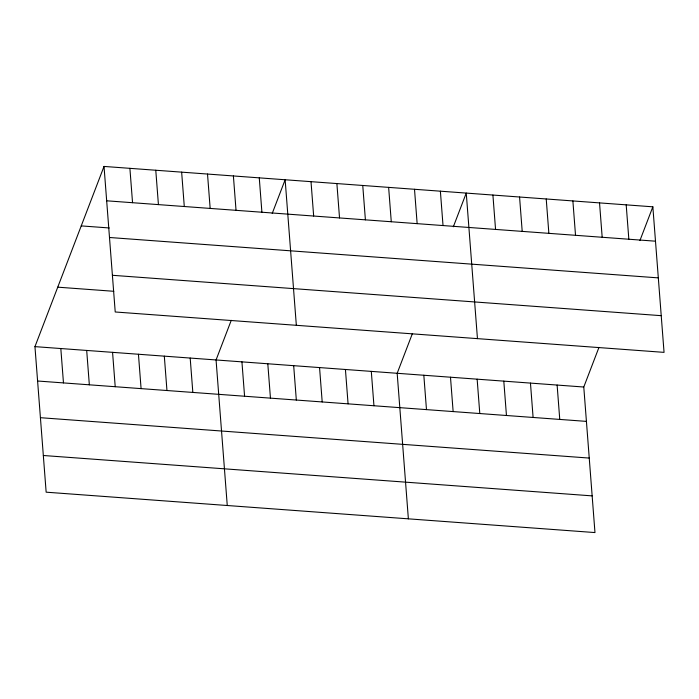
<?xml version="1.0" encoding="UTF-8"?>
<svg xmlns="http://www.w3.org/2000/svg" width="699" height="699" viewBox="0 0 699 699"><rect width="100%" height="100%" fill="white"/><g stroke="black" fill="none" stroke-linecap="round" stroke-linejoin="round"><path stroke-width="1.05" d="M598.973 347.368L583.779 387.019L594.971 532.568L46.151 492.183L34.95 346.634L104.029 166.432L652.849 206.817L664.05 352.366L115.221 311.981L104.029 166.432M231.255 320.317L216.061 359.959L227.262 505.508M272.217 213.457L285.14 179.765L296.341 325.315M412.375 333.641L397.172 373.283L408.373 518.833M453.336 226.782L466.25 193.09L477.452 338.639M639.934 240.517L652.849 206.817M106.667 200.805L655.496 241.19M81.233 225.899L109.262 227.961M109.498 237.494L658.318 277.879M112.399 275.292L661.228 315.677M57.746 287.167L113.806 291.291M34.95 346.634L583.779 387.019M37.597 381.007L586.417 421.383M40.42 417.696L589.24 458.072M43.329 455.495L592.149 495.879M626.19 204.859L628.838 239.224M599.532 202.893L602.18 237.267M572.883 200.936L575.522 235.31M546.225 198.97L548.864 233.344M557.12 385.053L559.759 419.426M519.567 197.013L522.205 231.386M530.462 383.096L533.101 417.46M492.909 195.047L495.556 229.421M503.804 381.13L506.452 415.503M477.146 379.173L479.794 413.537M440.379 191.185L443.026 225.559M450.488 377.207L453.135 411.58M414.507 189.28L417.146 223.654M423.83 375.249L426.477 409.614M388.635 187.376L391.274 221.749M362.755 185.471L365.402 219.844M371.3 371.379L373.948 405.752M336.883 183.566L339.531 217.939M345.428 369.474L348.076 403.847M311.011 181.67L313.659 216.035M319.557 367.578L322.195 401.942M293.685 365.673L296.324 400.038M259.268 177.861L261.907 212.234M267.804 363.768L270.452 398.142M233.396 175.956L236.035 210.329M241.933 361.864L244.58 396.237M207.516 174.051L210.163 208.424M181.644 172.146L184.291 206.52M190.189 358.054L192.837 392.427M155.772 170.241L158.42 204.615M164.317 356.149L166.956 390.523M129.9 168.337L132.548 202.71M138.446 354.244L141.084 388.618M112.565 352.34L115.213 386.713M86.693 350.444L89.341 384.808M60.822 348.539L63.469 382.903"/></g></svg>
